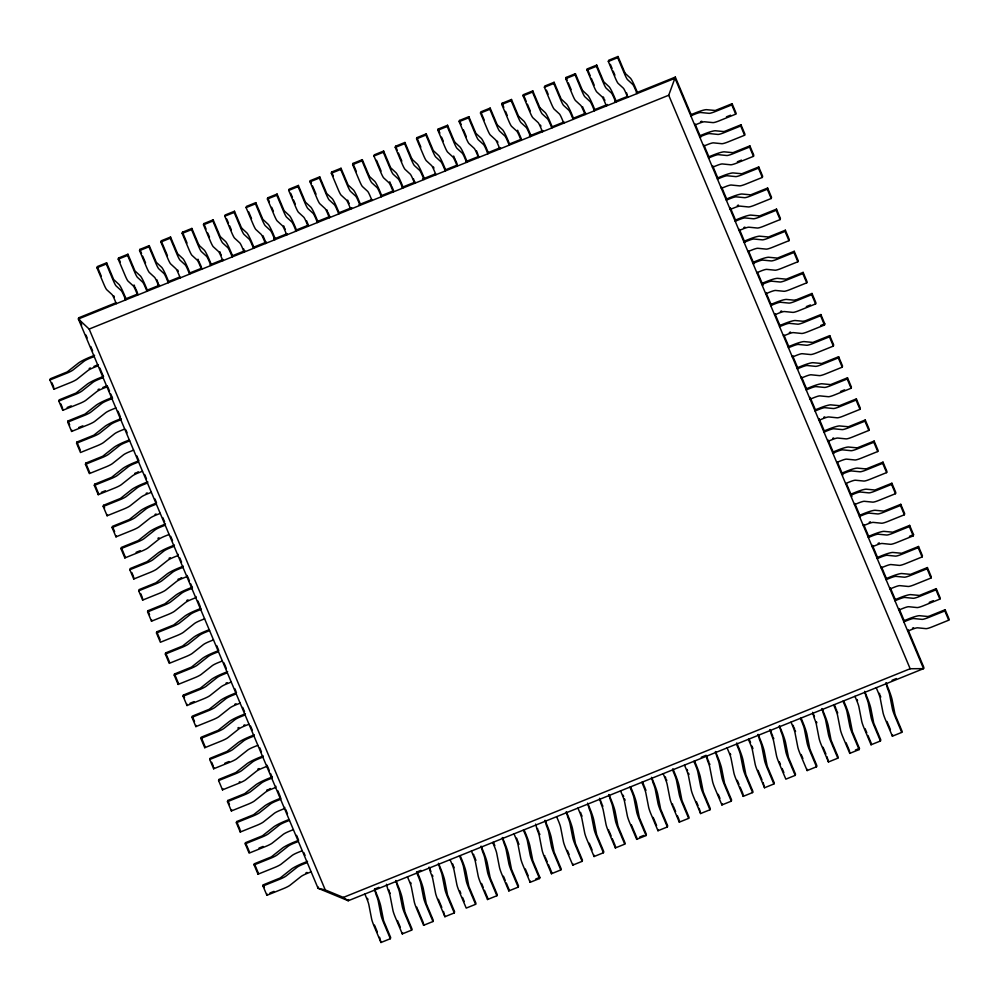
<?xml version="1.0" encoding="UTF-8"?>
<svg xmlns="http://www.w3.org/2000/svg" width="999" height="999" viewBox="0 0 999 999"><rect width="100%" height="100%" fill="white"/><g stroke="black" fill="none" stroke-linecap="round" stroke-linejoin="round"><path stroke-width="1.5" d="M49.95 379.982L50.25 378.808L67.183 371.94L78.659 362.874A13.611 1.911 -22.8 0 1 88.961 357.567L94.493 355.332L94.193 356.506L89.922 358.229A6.668 0.937 -22.8 0 0 83.978 361.288L73.139 369.892A7.43 1.036 -22.8 0 1 66.508 373.301L49.95 379.982L53.859 389.26L70.417 382.58A7.43 1.036 -22.8 0 0 77.048 379.17L87.887 370.567A6.668 0.937 -22.8 0 1 93.831 367.507L98.089 365.784L98.401 364.61M53.859 389.26L54.158 388.074M116.259 302.647L78.696 317.807L78.384 318.981L318.057 888.261L348.239 900.748L923.551 668.643L923.863 667.469L908.128 630.119M58.829 401.061L59.128 399.887L76.061 393.032L87.525 383.953A13.611 1.911 -22.8 0 1 97.84 378.658L103.372 376.423L103.072 377.597L98.801 379.308A6.668 0.937 -22.8 0 0 92.857 382.367L82.018 390.971A7.43 1.036 -22.8 0 1 75.387 394.38L58.829 401.061L62.737 410.339L79.296 403.658A7.43 1.036 -22.8 0 0 85.914 400.249L96.766 391.645A6.668 0.937 -22.8 0 1 102.71 388.586L106.968 386.875L107.28 385.689M116.321 303.684L114.548 299.463A6.668 0.699 68 0 0 111.95 294.493L106.718 289.698A7.43 0.787 68 0 1 103.834 284.166L96.94 267.782L97.24 266.608L106.618 262.824L113.661 279.508L119.206 284.653A13.611 1.436 68 0 1 123.689 293.256L125.999 298.713L125.699 299.9L123.913 295.679A6.668 0.699 68 0 0 121.329 290.709L116.096 285.914A7.43 0.787 68 0 1 113.212 280.382L106.319 263.998L106.618 262.824M62.737 410.339L63.037 409.165M67.707 422.152L68.007 420.966L84.927 414.11L96.404 405.045A13.611 1.911 -22.8 0 1 106.718 399.737L112.25 397.502L111.938 398.676L107.68 400.399A6.668 0.937 -22.8 0 0 101.736 403.459L90.897 412.063A7.43 1.036 -22.8 0 1 84.266 415.472L67.707 422.152L71.603 431.431L88.162 424.75A7.43 1.036 -22.8 0 0 94.793 421.341L105.644 412.737A6.668 0.937 -22.8 0 1 111.588 409.677L115.847 407.954M71.603 431.431L71.916 430.244M137.625 295.08L135.852 290.859A6.668 0.699 68 0 0 133.267 285.901L128.034 281.106A7.43 0.787 68 0 1 125.15 275.574L118.244 259.191L118.556 258.017L127.934 254.233L134.965 270.916L140.509 276.061A13.611 1.436 68 0 1 145.005 284.665L147.303 290.122L147.003 291.296L145.23 287.075A6.668 0.699 68 0 0 142.632 282.118L137.412 277.322A7.43 0.787 68 0 1 134.528 271.79L127.622 255.407L127.934 254.233M76.573 443.231L76.886 442.058L93.806 435.202L105.282 426.123A13.611 1.911 -22.8 0 1 115.597 420.829L121.129 418.581L120.817 419.767L116.558 421.478A6.668 0.937 -22.8 0 0 110.614 424.538L99.763 433.141A7.43 1.036 -22.8 0 1 93.132 436.551L76.573 443.231L80.482 452.51L97.04 445.829A7.43 1.036 -22.8 0 0 103.671 442.42L114.51 433.816A6.668 0.937 -22.8 0 1 120.467 430.756L124.725 429.046M157.854 282.03L158.928 286.488L157.155 282.267A6.668 0.699 68 0 0 154.57 277.31L149.338 272.502A7.43 0.787 68 0 1 146.453 266.97L139.56 250.587L139.86 249.413L149.238 245.629L156.281 262.312L161.826 267.457A13.611 1.436 68 0 1 166.309 276.061L168.619 281.531L168.307 282.705L166.533 278.484A6.668 0.699 68 0 0 163.948 273.526L158.716 268.731A7.43 0.787 68 0 1 155.832 263.199L148.938 246.803L149.238 245.629M133.604 450.124L129.333 451.848A6.668 0.937 -22.8 0 0 123.389 454.907L112.55 463.511A7.43 1.036 -22.8 0 1 105.919 466.92L89.361 473.601L85.452 464.323L85.764 463.136L102.685 456.281L114.161 447.215A13.611 1.911 -22.8 0 1 124.475 441.908L128.896 440.122M142.482 471.216L138.212 472.927A6.668 0.937 -22.8 0 0 132.268 475.986L121.428 484.59A7.43 1.036 -22.8 0 1 114.798 487.999L98.239 494.68L94.331 485.402L94.63 484.228L111.563 477.372L123.039 468.294A13.611 1.911 -22.8 0 1 133.342 462.999L138.873 460.751M180.245 277.884L178.471 273.676A6.668 0.699 68 0 0 175.874 268.706L170.654 263.911A7.43 0.787 68 0 1 167.757 258.379L160.864 241.995L161.164 240.821L170.542 237.038L177.585 253.721L183.129 258.866A13.611 1.436 68 0 1 187.612 267.47L189.922 272.927L189.623 274.101L187.837 269.892A6.668 0.699 68 0 0 185.252 264.922L180.02 260.127A7.43 0.787 68 0 1 177.135 254.595L170.242 238.212L170.542 237.038M98.239 494.68L98.539 493.506L94.63 484.228M103.209 506.493L103.509 505.307L120.442 498.451L131.905 489.385A13.611 1.911 -22.8 0 1 142.22 484.078L147.752 481.843L147.452 483.017L143.182 484.74A6.668 0.937 -22.8 0 0 137.238 487.799L126.398 496.403A7.43 1.036 -22.8 0 1 119.768 499.812L103.209 506.493L107.118 515.759L123.676 509.09A7.43 1.036 -22.8 0 0 130.307 505.681L141.146 497.077A6.668 0.937 -22.8 0 1 147.09 494.018L151.349 492.295M107.118 515.759L107.417 514.585M201.848 268.119L201.548 269.293L199.775 265.072A6.668 0.699 68 0 0 197.19 260.115L191.958 255.319A7.43 0.787 68 0 1 189.073 249.787L182.168 233.404L182.48 232.218L191.858 228.434L198.913 245.142M160.227 513.374L155.969 515.097A6.668 0.937 -22.8 0 0 150.025 518.156L139.173 526.76A7.43 1.036 -22.8 0 1 132.542 530.169L115.996 536.85L112.088 527.572L112.388 526.398L129.308 519.542L140.784 510.464A13.611 1.911 -22.8 0 1 151.099 505.169L156.631 502.922M198.938 245.18L204.433 250.274A13.611 1.436 68 0 1 208.928 258.878L211.226 264.335L210.926 265.509L209.153 261.288A6.668 0.699 68 0 0 206.556 256.331L201.336 251.536A7.43 0.787 68 0 1 198.451 246.004L191.546 229.62L191.858 228.434M115.996 536.85L116.296 535.676M210.152 264.76L223.152 259.515L222.852 260.689L221.079 256.481A6.668 0.699 68 0 0 218.494 251.511L213.262 246.716A7.43 0.787 68 0 1 210.377 241.184L203.484 224.8L203.784 223.626L213.162 219.842L220.217 236.551M169.106 534.465L164.847 536.188A6.668 0.937 -22.8 0 0 158.891 539.235L148.052 547.852A7.43 1.036 -22.8 0 1 141.421 551.248L124.863 557.929L120.966 548.651L121.266 547.477L138.187 540.621L149.663 531.555A13.611 1.911 -22.8 0 1 159.977 526.248L165.509 524.013M124.863 557.929L125.175 556.755L121.828 548.801M220.28 236.626L225.749 241.671A13.611 1.436 68 0 1 230.232 250.274L232.542 255.732L232.23 256.918L230.457 252.697A6.668 0.699 68 0 0 227.872 247.727L222.64 242.932A7.43 0.787 68 0 1 219.755 237.4L212.862 221.016L213.162 219.842M129.833 569.742L130.145 568.568L147.065 561.7L158.541 552.634A13.611 1.911 -22.8 0 1 168.856 547.34L174.375 545.092L174.076 546.266L169.818 547.989A6.668 0.937 -22.8 0 0 163.873 551.048L153.022 559.652A7.43 1.036 -22.8 0 1 146.391 563.061L129.833 569.742L133.741 579.02L150.3 572.34A7.43 1.036 -22.8 0 0 156.93 568.931L167.77 560.327A6.668 0.937 -22.8 0 1 173.726 557.267L177.984 555.544L178.284 554.37M244.168 252.098L242.395 247.877A6.668 0.699 68 0 0 239.797 242.919L234.578 238.124A7.43 0.787 68 0 1 231.693 232.592L224.787 216.209L225.1 215.022L234.465 211.251L241.521 227.947M133.741 579.02L134.053 577.847M241.546 227.984L247.053 233.079A13.611 1.436 68 0 1 251.536 241.683L253.846 247.14L253.546 248.314L251.76 244.093A6.668 0.699 68 0 0 249.176 239.136L243.943 234.34A7.43 0.787 68 0 1 241.059 228.808L234.166 212.425L234.465 211.251M138.711 590.821L139.023 589.647L155.944 582.792L167.42 573.726A13.611 1.911 -22.8 0 1 177.722 568.419L183.254 566.183L182.954 567.357L178.696 569.08A6.668 0.937 -22.8 0 0 172.74 572.127L161.9 580.744A7.43 1.036 -22.8 0 1 155.27 584.14L138.711 590.821L142.62 600.099L159.178 593.418A7.43 1.036 -22.8 0 0 165.809 590.009L176.648 581.406A6.668 0.937 -22.8 0 1 182.592 578.359L186.863 576.635L187.163 575.461M142.62 600.099L142.919 598.925M265.784 242.32L265.472 243.506L263.699 239.285A6.668 0.699 68 0 0 261.114 234.315L255.881 229.52A7.43 0.787 68 0 1 252.997 223.988L246.104 207.605L246.403 206.431L255.781 202.647L262.824 219.33L268.356 224.475A13.611 1.436 68 0 1 272.852 233.079L275.15 238.536L274.85 239.723L273.077 235.502A6.668 0.699 68 0 0 270.479 230.544L265.259 225.737A7.43 0.787 68 0 1 262.375 220.205L255.469 203.821L255.781 202.647M147.59 611.912L147.889 610.739L164.823 603.871L176.299 594.805A13.611 1.911 -22.8 0 1 186.601 589.51L192.133 587.262L191.833 588.436L187.562 590.159A6.668 0.937 -22.8 0 0 181.618 593.219L170.779 601.823A7.43 1.036 -22.8 0 1 164.148 605.232L147.59 611.912L151.498 621.191L168.057 614.51A7.43 1.036 -22.8 0 0 174.688 611.101L185.527 602.497A6.668 0.937 -22.8 0 1 191.471 599.437L195.742 597.714L196.041 596.54M151.498 621.191L151.798 620.017M287.088 233.729L286.775 234.902L285.002 230.682A6.668 0.699 68 0 0 282.417 225.724L277.185 220.929A7.43 0.787 68 0 1 274.3 215.397L267.407 199.013L267.707 197.839L277.085 194.056L284.128 210.739L289.673 215.884A13.611 1.436 68 0 1 294.156 224.488L296.466 229.945L296.154 231.119L294.38 226.91A6.668 0.699 68 0 0 291.795 221.94L286.563 217.145A7.43 0.787 68 0 1 283.679 211.613L276.785 195.23L277.085 194.056M156.468 632.991L156.768 631.818L173.701 624.962L185.165 615.884A13.611 1.911 -22.8 0 1 195.479 610.589L201.011 608.354L200.712 609.527L196.441 611.251A6.668 0.937 -22.8 0 0 190.497 614.298L179.658 622.901A7.43 1.036 -22.8 0 1 173.027 626.311L156.468 632.991L160.377 642.27L176.935 635.589A7.43 1.036 -22.8 0 0 183.566 632.18L194.405 623.576A6.668 0.937 -22.8 0 1 200.349 620.516L204.608 618.806M213.486 639.884L209.228 641.608A6.668 0.937 -22.8 0 0 203.284 644.667L192.432 653.271A7.43 1.036 -22.8 0 1 185.802 656.68L169.243 663.361L165.347 654.083L165.647 652.909L182.567 646.041L194.043 636.975A13.611 1.911 -22.8 0 1 204.358 631.668L208.779 629.882M308.092 226.311L306.318 222.09A6.668 0.699 68 0 0 303.721 217.133L298.501 212.337A7.43 0.787 68 0 1 295.617 206.805L288.711 190.409L289.023 189.236L298.389 185.452L305.432 202.135L310.976 207.293A13.611 1.436 68 0 1 315.459 215.884L317.769 221.353L317.47 222.527L315.684 218.306A6.668 0.699 68 0 0 313.099 213.349L307.867 208.554A7.43 0.787 68 0 1 304.982 203.022L298.089 186.638L298.389 185.452M222.365 660.976L218.107 662.687A6.668 0.937 -22.8 0 0 212.15 665.746L201.311 674.35A7.43 1.036 -22.8 0 1 194.68 677.759L178.122 684.44L174.226 675.162L174.525 673.988L191.446 667.132L202.922 658.054A13.611 1.911 -22.8 0 1 213.237 652.759L218.769 650.524M178.122 684.44L178.434 683.266L174.525 673.988M329.707 216.533L329.395 217.707L327.622 213.499A6.668 0.699 68 0 0 325.037 208.529L319.805 203.734A7.43 0.787 68 0 1 316.92 198.202L310.027 181.818L310.327 180.644L319.705 176.86L326.748 193.544L332.28 198.689A13.611 1.436 68 0 1 336.775 207.293L339.073 212.75L338.773 213.923L337 209.715A6.668 0.699 68 0 0 334.415 204.745L329.183 199.95A7.43 0.787 68 0 1 326.298 194.418L319.393 178.034L319.705 176.86M231.244 682.055L226.985 683.778A6.668 0.937 -22.8 0 0 221.029 686.837L210.19 695.441A7.43 1.036 -22.8 0 1 203.559 698.85L187 705.531L183.092 696.253L183.404 695.067L200.324 688.211L211.8 679.145A13.611 1.911 -22.8 0 1 222.115 673.838L227.635 671.603M187 705.531L187.3 704.345M351.011 207.942L350.711 209.116L348.926 204.895A6.668 0.699 68 0 0 346.341 199.937L341.109 195.142A7.43 0.787 68 0 1 338.224 189.61L331.331 173.227L331.631 172.04L341.009 168.269L348.052 184.94L353.596 190.097A13.611 1.436 68 0 1 358.079 198.701L360.389 204.158L360.077 205.332L358.304 201.111A6.668 0.699 68 0 0 355.719 196.154L350.487 191.358A7.43 0.787 68 0 1 347.602 185.826L340.709 169.443L341.009 168.269M240.122 703.146L235.851 704.857A6.668 0.937 -22.8 0 0 229.907 707.916L219.068 716.52A7.43 1.036 -22.8 0 1 212.437 719.929L195.879 726.61L191.97 717.332L192.283 716.158L209.203 709.302L220.679 700.224A13.611 1.911 -22.8 0 1 230.981 694.929L236.513 692.682M195.879 726.61L196.179 725.436M200.849 738.423L201.149 737.237L218.082 730.381L229.558 721.315A13.611 1.911 -22.8 0 1 239.86 716.008L245.392 713.773L245.092 714.947L240.821 716.67A6.668 0.937 -22.8 0 0 234.877 719.73L224.038 728.333A7.43 1.036 -22.8 0 1 217.407 731.743L200.849 738.423L204.758 747.702L221.316 741.021A7.43 1.036 -22.8 0 0 227.947 737.612L238.786 729.008A6.668 0.937 -22.8 0 1 244.73 725.948L248.988 724.225M372.015 200.524L370.242 196.303A6.668 0.699 68 0 0 367.644 191.333L362.425 186.538A7.43 0.787 68 0 1 359.54 181.006L352.635 164.623L352.947 163.449L362.312 159.665L369.368 176.373M204.758 747.702L205.057 746.515L201.711 738.561M369.443 176.448L374.9 181.493A13.611 1.436 68 0 1 379.383 190.097L381.693 195.554L381.393 196.741L379.62 192.52A6.668 0.699 68 0 0 377.023 187.562L371.79 182.755A7.43 0.787 68 0 1 368.906 177.223L362.013 160.839L362.312 159.665M209.728 759.502L210.027 758.328L226.96 751.473L238.424 742.394A13.611 1.911 -22.8 0 1 248.739 737.1L254.27 734.852L253.971 736.038L249.7 737.749A6.668 0.937 -22.8 0 0 243.756 740.808L232.917 749.412A7.43 1.036 -22.8 0 1 226.286 752.821L209.728 759.502L213.636 768.78L230.195 762.1A7.43 1.036 -22.8 0 0 236.813 758.691L247.665 750.087A6.668 0.937 -22.8 0 1 253.609 747.027L257.867 745.316M213.636 768.78L213.936 767.607M393.319 191.92L391.546 187.7A6.668 0.699 68 0 0 388.961 182.742L383.728 177.947A7.43 0.787 68 0 1 380.844 172.415L373.951 156.031L374.25 154.857L383.628 151.074L390.671 167.757L396.203 172.902A13.611 1.436 68 0 1 400.699 181.506L402.997 186.963L402.697 188.137L400.924 183.928A6.668 0.699 68 0 0 398.339 178.958L393.107 174.163A7.43 0.787 68 0 1 390.222 168.631L383.316 152.248L383.628 151.074M218.606 780.594L218.906 779.407L235.826 772.552L247.302 763.486A13.611 1.911 -22.8 0 1 257.617 758.179L263.149 755.943L262.837 757.117L258.579 758.84A6.668 0.937 -22.8 0 0 252.635 761.9L241.795 770.504A7.43 1.036 -22.8 0 1 235.165 773.913L218.606 780.594L222.502 789.859L239.061 783.179A7.43 1.036 -22.8 0 0 245.692 779.782L256.543 771.178A6.668 0.937 -22.8 0 1 262.487 768.119L266.745 766.395L267.045 765.222M222.502 789.859L222.814 788.686M413.549 178.871L414.635 183.329L412.849 179.108A6.668 0.699 68 0 0 410.264 174.151L405.032 169.343A7.43 0.787 68 0 1 402.147 163.811L395.254 147.427L395.554 146.254L404.932 142.47L411.988 159.178M227.472 801.673L227.784 800.499L244.705 793.643L256.181 784.565A13.611 1.911 -22.8 0 1 266.496 779.27L272.028 777.022L271.716 778.209L267.457 779.919A6.668 0.937 -22.8 0 0 261.513 782.979L250.662 791.583A7.43 1.036 -22.8 0 1 244.031 794.992L227.472 801.673L231.381 810.951L247.939 804.27A7.43 1.036 -22.8 0 0 254.57 800.861L265.409 792.257A6.668 0.937 -22.8 0 1 271.366 789.198L275.624 787.474L275.924 786.3M231.381 810.951L231.693 809.777M412.063 159.253L417.52 164.298A13.611 1.436 68 0 1 422.003 172.902L424.313 178.371L424.001 179.545L422.227 175.325A6.668 0.699 68 0 0 419.642 170.367L414.41 165.572A7.43 0.787 68 0 1 411.526 160.04L404.632 143.656L404.932 142.47M236.351 822.751L236.663 821.578L253.584 814.722L265.06 805.656A13.611 1.911 -22.8 0 1 275.374 800.349L280.894 798.114L280.594 799.287L276.336 801.011A6.668 0.937 -22.8 0 0 270.379 804.07L259.54 812.674A7.43 1.036 -22.8 0 1 252.909 816.071L236.351 822.751L240.26 832.03L256.818 825.349A7.43 1.036 -22.8 0 0 263.449 821.94L274.288 813.336A6.668 0.937 -22.8 0 1 280.232 810.289L284.503 808.566L284.802 807.392M435.939 174.725L434.165 170.517A6.668 0.699 68 0 0 431.568 165.547L426.348 160.752A7.43 0.787 68 0 1 423.464 155.22L416.558 138.836L416.87 137.662L426.236 133.878L433.279 150.562L438.823 155.707A13.611 1.436 68 0 1 443.306 164.311L445.616 169.768L445.317 170.941L443.544 166.733A6.668 0.699 68 0 0 440.946 161.763L435.714 156.968A7.43 0.787 68 0 1 432.829 151.436L425.936 135.052L426.236 133.878M240.26 832.03L240.559 830.856M293.381 829.645L289.111 831.368A6.668 0.937 -22.8 0 0 283.167 834.427L272.327 843.031A7.43 1.036 -22.8 0 1 265.697 846.44L249.138 853.121L245.23 843.843L245.529 842.669L262.462 835.801L273.938 826.735A13.611 1.911 -22.8 0 1 284.24 821.44L288.674 819.642M457.242 166.134L455.469 161.913A6.668 0.699 68 0 0 452.884 156.955L447.652 152.16A7.43 0.787 68 0 1 444.767 146.628L437.874 130.245L438.174 129.058L447.552 125.275L454.607 141.983M302.247 850.736L297.989 852.447A6.668 0.937 -22.8 0 0 292.045 855.506L281.206 864.11A7.43 1.036 -22.8 0 1 274.575 867.519L258.017 874.2L254.108 864.922L254.408 863.748L271.341 856.892L282.804 847.814A13.611 1.911 -22.8 0 1 293.119 842.519L298.651 840.284M454.67 142.07L460.127 147.115A13.611 1.436 68 0 1 464.622 155.719L466.92 161.176L466.62 162.35L464.847 158.129A6.668 0.699 68 0 0 462.262 153.172L457.03 148.376A7.43 0.787 68 0 1 454.145 142.845L447.24 126.461L447.552 125.275M258.017 874.2L258.316 873.026L254.408 863.748M477.472 153.072L478.558 157.53L476.773 153.322A6.668 0.699 68 0 0 474.188 148.351L468.956 143.556A7.43 0.787 68 0 1 466.071 138.024L459.178 121.641L459.478 120.467L468.856 116.683L475.899 133.367L481.443 138.511A13.611 1.436 68 0 1 485.926 147.115L488.236 152.572L487.924 153.759L486.151 149.538A6.668 0.699 68 0 0 483.566 144.568L478.334 139.773A7.43 0.787 68 0 1 475.449 134.241L468.556 117.857L468.856 116.683M311.126 871.815L306.868 873.538A6.668 0.937 -22.8 0 0 300.924 876.598L290.072 885.201A7.43 1.036 -22.8 0 1 283.441 888.611L266.895 895.291L262.987 886.013L263.286 884.839L280.207 877.971L291.683 868.905A13.611 1.911 -22.8 0 1 301.998 863.598L307.53 861.363M266.895 895.291L267.195 894.105M499.862 148.938L498.089 144.718A6.668 0.699 68 0 0 495.504 139.76L490.272 134.965A7.43 0.787 68 0 1 487.387 129.433L480.482 113.049L480.794 111.876L490.159 108.092L497.215 124.788M497.29 124.875L502.747 129.92A13.611 1.436 68 0 1 507.242 138.524L509.54 143.981L509.24 145.155L507.467 140.934A6.668 0.699 68 0 0 504.87 135.976L499.65 131.181A7.43 0.787 68 0 1 496.753 125.649L489.86 109.266L490.159 108.092M521.478 139.161L521.166 140.347L519.393 136.126A6.668 0.699 68 0 0 516.808 131.169L511.575 126.361A7.43 0.787 68 0 1 508.691 120.829L501.798 104.445L502.097 103.272L511.476 99.488L518.531 116.196M518.593 116.271L524.063 121.316A13.611 1.436 68 0 1 528.546 129.92L530.844 135.377L530.544 136.563L528.771 132.343A6.668 0.699 68 0 0 526.186 127.385L520.954 122.577A7.43 0.787 68 0 1 518.069 117.045L511.163 100.662L511.476 99.488M318.356 887.087L318.057 888.261L325.262 889.922L343.369 897.414L348.239 900.748L348.539 899.575M542.782 130.569L542.482 131.743L540.696 127.535A6.668 0.699 68 0 0 538.111 122.565L532.879 117.77A7.43 0.787 68 0 1 529.994 112.238L523.101 95.854L523.401 94.68L532.779 90.897L539.835 107.605M539.91 107.68L545.367 112.725A13.611 1.436 68 0 1 549.85 121.329L552.16 126.786L551.848 127.959L550.074 123.751A6.668 0.699 68 0 0 547.489 118.781L542.257 113.986A7.43 0.787 68 0 1 539.373 108.454L532.479 92.07L532.779 90.897M563.786 123.152L562.012 118.931A6.668 0.699 68 0 0 559.428 113.973L554.195 109.178A7.43 0.787 68 0 1 551.311 103.646L544.405 87.263L544.717 86.076L554.095 82.293L561.126 98.976L566.67 104.133A13.611 1.436 68 0 1 571.166 112.737L573.463 118.194L573.164 119.368L571.391 115.147A6.668 0.699 68 0 0 568.793 110.19L563.573 105.395A7.43 0.787 68 0 1 560.689 99.863L553.783 83.479L554.095 82.293M585.402 113.374L585.089 114.548L583.316 110.34A6.668 0.699 68 0 0 580.731 105.37L575.499 100.574A7.43 0.787 68 0 1 572.614 95.042L565.721 78.659L566.021 77.485L575.399 73.701L582.454 90.41M582.479 90.434L587.986 95.529A13.611 1.436 68 0 1 592.469 104.133L594.78 109.59L594.467 110.764L592.694 106.556A6.668 0.699 68 0 0 590.109 101.586L584.877 96.791A7.43 0.787 68 0 1 581.992 91.259L575.099 74.875L575.399 73.701M606.705 104.783L606.405 105.956L604.632 101.736A6.668 0.699 68 0 0 602.035 96.778L596.803 91.983A7.43 0.787 68 0 1 593.918 86.451L587.025 70.067L587.325 68.881L596.703 65.11L603.746 81.781L609.29 86.938A13.611 1.436 68 0 1 613.773 95.542L616.083 100.999L615.771 102.173L613.998 97.952A6.668 0.699 68 0 0 611.413 92.994L606.181 88.199A7.43 0.787 68 0 1 603.296 82.667L596.403 66.284L596.703 65.11M386.463 884.277L387.937 889.672A6.668 0.699 68 0 1 390.147 896.103L392.932 910.339A7.43 0.787 68 0 0 395.392 917.507L402.297 933.89L411.675 930.119L411.975 928.933L404.932 912.137L401.973 897.114A13.611 1.436 68 0 0 398.139 885.976L395.841 880.494L397.315 885.888A6.668 0.699 68 0 1 399.525 892.319L402.31 906.555A7.43 0.787 68 0 0 404.77 913.735L411.675 930.119M626.635 92.895L627.709 97.365L625.936 93.144A6.668 0.699 68 0 0 623.351 88.174L618.119 83.379A7.43 0.787 68 0 1 615.234 77.847L608.329 61.463L608.641 60.29L618.019 56.506L625.074 73.214M390.359 938.71L383.466 922.327A7.43 0.787 68 0 1 381.006 915.159L378.221 900.911A6.668 0.699 68 0 0 376.011 894.48L374.538 889.085L376.835 894.567A13.611 1.436 68 0 1 380.669 905.718L383.641 920.791L390.671 937.537L390.359 938.71L380.981 942.494L379.583 937.262M625.087 73.252L630.594 78.334A13.611 1.436 68 0 1 635.089 86.938L637.387 92.395L637.087 93.581L635.314 89.361A6.668 0.699 68 0 0 632.717 84.403L627.497 79.595A7.43 0.787 68 0 1 624.612 74.063L617.707 57.68L618.019 56.506M402.297 933.89L402.597 932.716M429.083 867.082L430.557 872.477A6.668 0.699 68 0 1 432.767 878.908L435.552 893.143A7.43 0.787 68 0 0 438.012 900.324L444.905 916.707L454.283 912.924L454.595 911.737L447.54 894.942L444.592 879.932A13.611 1.436 68 0 0 440.759 868.78L438.461 863.298L439.935 868.693A6.668 0.699 68 0 1 442.145 875.124L444.93 889.372A7.43 0.787 68 0 0 447.39 896.54L454.283 912.924M417.157 871.89L419.455 877.372A13.611 1.436 68 0 1 423.276 888.523L426.261 903.608L433.279 920.341L432.979 921.515L423.601 925.299L423.901 924.125M444.905 916.707L443.506 911.475M636.313 92.832L675.324 77.098L668.718 95.242L910.164 668.743L923.551 668.643L675.012 78.272L78.384 318.981L89.148 329.071L325.262 889.922M481.081 846.103L482.542 851.498A6.668 0.699 68 0 1 484.752 857.929L487.537 872.177A7.43 0.787 68 0 0 490.01 879.345L496.903 895.728L487.524 899.512L480.631 883.128A7.43 0.787 68 0 1 478.171 875.961L475.387 861.712A6.668 0.699 68 0 0 473.176 855.281L471.403 851.061M450.087 859.664L451.86 863.873A6.668 0.699 68 0 1 454.07 870.304L456.855 884.552A7.43 0.787 68 0 0 459.315 891.72L466.221 908.103L475.599 904.32L475.899 903.146L468.856 886.375L465.896 871.328A13.611 1.436 68 0 0 462.062 860.176L460.227 855.793M487.524 899.512L487.837 898.338L484.415 890.221M695.029 123.901L694.717 125.087L698.975 123.364A6.668 0.937 -22.8 0 1 704.545 121.778L712.949 122.615A7.43 1.036 -22.8 0 0 719.155 120.842L735.714 114.161L736.013 112.987L732.105 103.709L715.259 110.489L706.293 109.653A13.611 1.911 -22.8 0 0 696.64 112.412L691.121 114.623L690.809 115.809L695.079 114.086A6.668 0.937 -22.8 0 1 700.649 112.5L709.04 113.337A7.43 1.036 -22.8 0 0 715.247 111.563L731.805 104.895L732.105 103.709M496.903 895.728L497.202 894.555L490.172 877.784L487.2 862.736A13.611 1.436 68 0 0 483.379 851.585L481.543 847.202M518.206 887.124L511.313 870.741A7.43 0.787 68 0 1 508.853 863.573L506.068 849.337A6.668 0.699 68 0 0 503.858 842.906L502.385 837.512L504.682 842.981A13.611 1.436 68 0 1 508.516 854.133L511.488 869.217L518.518 885.951L518.206 887.124L508.841 890.908L509.14 889.734L506.293 882.979M703.895 144.992L703.596 146.166L707.854 144.443A6.668 0.937 -22.8 0 1 713.423 142.857L721.827 143.706A7.43 1.036 -22.8 0 0 728.034 141.933L744.592 135.252L744.892 134.078L740.983 124.8L724.113 131.581M535.626 824.1L537.1 829.495A6.668 0.699 68 0 1 539.31 835.926L542.095 850.161A7.43 0.787 68 0 0 544.555 857.342L551.448 873.725L560.826 869.942L561.126 868.755L554.095 851.985L551.123 836.95A13.611 1.436 68 0 0 547.302 825.798L545.004 820.316L546.465 825.711A6.668 0.699 68 0 1 548.676 832.142L551.46 846.378A7.43 0.787 68 0 0 553.933 853.558L560.826 869.942M712.774 166.071L712.474 167.258L716.733 165.534A6.668 0.937 -22.8 0 1 722.302 163.948L730.706 164.785A7.43 1.036 -22.8 0 0 736.912 163.012L753.471 156.331L753.77 155.157L749.862 145.879L733.016 152.66M524.15 830.007L525.998 834.39A13.611 1.436 68 0 1 529.82 845.541L532.804 860.663L539.822 877.359L539.522 878.533L530.144 882.317L530.444 881.143M721.653 187.163L721.353 188.336L725.611 186.613A6.668 0.937 -22.8 0 1 731.181 185.027L739.572 185.876A7.43 1.036 -22.8 0 0 745.778 184.103L762.337 177.422L762.649 176.249L758.74 166.97L741.832 173.751L732.929 172.914A13.611 1.911 -22.8 0 0 723.276 175.662L717.744 177.884L717.444 179.058L721.703 177.335A6.668 0.937 -22.8 0 1 727.272 175.749L735.676 176.598A7.43 1.036 -22.8 0 0 741.882 174.825L758.441 168.144L758.74 166.97M744.592 135.252L740.684 125.974L740.983 124.8M551.448 873.725L551.76 872.539L548.339 864.435M730.531 208.242L730.219 209.415L734.49 207.705A6.668 0.937 -22.8 0 1 740.059 206.119L748.451 206.955A7.43 1.036 -22.8 0 0 754.657 205.182L771.216 198.501L771.528 197.327L767.619 188.049L750.711 194.842L741.795 193.993A13.611 1.911 -22.8 0 0 732.142 196.753L726.623 198.963L726.323 200.15L730.581 198.426A6.668 0.937 -22.8 0 1 736.151 196.84L744.542 197.677A7.43 1.036 -22.8 0 0 750.749 195.904L767.307 189.223L767.619 188.049M753.471 156.331L749.562 147.053L749.862 145.879M587.612 803.121L589.085 808.516A6.668 0.699 68 0 1 591.296 814.947L594.08 829.195A7.43 0.787 68 0 0 596.54 836.363L603.446 852.746L594.068 856.53L587.175 840.147A7.43 0.787 68 0 1 584.702 832.979L581.918 818.73A6.668 0.699 68 0 0 579.707 812.299L577.934 808.079M582.13 861.338L575.237 844.954A7.43 0.787 68 0 1 572.777 837.786L569.992 823.538A6.668 0.699 68 0 0 567.782 817.107L566.308 811.712L568.606 817.194A13.611 1.436 68 0 1 572.439 828.346L575.424 843.468L582.442 860.164L582.13 861.338L572.764 865.122L573.064 863.948M594.068 856.53L594.368 855.344M603.446 852.746L603.746 851.573L596.703 834.789L593.743 819.754A13.611 1.436 68 0 0 589.922 808.603L588.074 804.22M776.186 210.314L776.498 209.141L759.615 215.921L750.674 215.085A13.611 1.911 -22.8 0 0 741.021 217.832L735.501 220.055L735.202 221.229L739.46 219.505A6.668 0.937 -22.8 0 1 745.029 217.919L753.421 218.769A7.43 1.036 -22.8 0 0 759.627 216.995L776.186 210.314L780.094 219.593L763.536 226.273A7.43 1.036 -22.8 0 1 757.329 228.034L748.925 227.198A6.668 0.937 -22.8 0 0 743.368 228.783L739.098 230.507L739.41 229.333L744.854 242.282M624.75 844.143L617.857 827.759A7.43 0.787 68 0 1 615.396 820.591L612.599 806.355A6.668 0.699 68 0 0 610.401 799.924L608.928 794.53L611.226 799.999A13.611 1.436 68 0 1 615.059 811.151L618.031 826.235L625.049 842.969L624.75 844.143L615.372 847.926L615.684 846.752M780.094 219.593L780.394 218.406L776.498 209.141M785.064 231.393L785.364 230.22L768.493 237L759.552 236.164A13.611 1.911 -22.8 0 0 749.899 238.911L744.38 241.134L744.068 242.307L748.338 240.597A6.668 0.937 -22.8 0 1 753.895 239.011L762.299 239.847A7.43 1.036 -22.8 0 0 768.506 238.074L785.064 231.393L788.973 240.672L772.414 247.352A7.43 1.036 -22.8 0 1 766.208 249.126L757.804 248.289A6.668 0.937 -22.8 0 0 752.235 249.875L747.976 251.586M788.973 240.672L789.272 239.498L785.364 230.22M630.694 787.025L632.529 791.408A13.611 1.436 68 0 1 636.363 802.559L639.323 817.607L646.365 834.377L646.053 835.551L636.688 839.335L636.987 838.161L631.293 824.637M774.912 313.674L774.612 314.847L778.87 313.124A6.668 0.937 -22.8 0 1 784.44 311.538L792.831 312.375A7.43 1.036 -22.8 0 0 799.038 310.614L815.596 303.933L815.908 302.747L812 293.469L795.154 300.249M793.943 252.485L794.242 251.298L777.372 258.092L768.431 257.243A13.611 1.911 -22.8 0 0 758.778 260.002L753.258 262.225L752.946 263.399L757.205 261.676A6.668 0.937 -22.8 0 1 762.774 260.09L771.178 260.926A7.43 1.036 -22.8 0 0 777.384 259.166L793.943 252.485L797.851 261.763L781.293 268.444A7.43 1.036 -22.8 0 1 775.087 270.205L766.683 269.368A6.668 0.937 -22.8 0 0 761.113 270.954L756.855 272.677M797.851 261.763L798.151 260.577L794.242 251.298M783.79 334.752L783.478 335.926L787.749 334.215A6.668 0.937 -22.8 0 1 793.318 332.617L801.71 333.466A7.43 1.036 -22.8 0 0 807.916 331.693L824.475 325.012L824.774 323.838L820.878 314.56L803.995 321.341M667.369 826.96L660.464 810.576A7.43 0.787 68 0 1 658.004 803.396L655.219 789.16A6.668 0.699 68 0 0 653.009 782.729L651.535 777.334L653.846 782.816A13.611 1.436 68 0 1 657.667 793.955L660.639 809.04L667.669 825.773L667.369 826.96L657.991 830.731L658.291 829.557M802.821 273.564L803.121 272.39L786.238 279.171L777.309 278.334A13.611 1.911 -22.8 0 0 767.657 281.081L762.125 283.304L761.825 284.478L766.083 282.767A6.668 0.937 -22.8 0 1 771.653 281.181L780.057 282.018A7.43 1.036 -22.8 0 0 786.263 280.244L802.821 273.564L806.717 282.842L790.159 289.523A7.43 1.036 -22.8 0 1 783.965 291.296L775.561 290.447A6.668 0.937 -22.8 0 0 769.992 292.045L765.734 293.756M806.717 282.842L807.03 281.668L803.121 272.39M792.669 355.831L792.357 357.018L796.615 355.294A6.668 0.937 -22.8 0 1 802.185 353.708L810.589 354.545A7.43 1.036 -22.8 0 0 816.795 352.772L833.353 346.091L833.653 344.917L829.757 335.639L812.849 342.432L803.933 341.583A13.611 1.911 -22.8 0 0 794.28 344.343L788.76 346.566L788.448 347.739L792.719 346.016A6.668 0.937 -22.8 0 1 798.288 344.43L806.68 345.267A7.43 1.036 -22.8 0 0 812.886 343.506L829.445 336.825L829.757 335.639M815.596 303.933L811.7 294.655L812 293.469M672.851 768.731L675.149 774.213A13.611 1.436 68 0 1 678.983 785.364L681.955 800.449L688.973 817.182L688.673 818.356L679.295 822.14L679.607 820.966M801.535 376.923L801.235 378.097L805.494 376.373A6.668 0.937 -22.8 0 1 811.063 374.787L819.467 375.636A7.43 1.036 -22.8 0 0 825.674 373.863L842.232 367.182L842.532 366.009L838.623 356.73L821.752 363.511L812.811 362.674A13.611 1.911 -22.8 0 0 803.159 365.422L797.639 367.644L797.327 368.818L801.598 367.108A6.668 0.937 -22.8 0 1 807.155 365.509L815.559 366.358A7.43 1.036 -22.8 0 0 821.765 364.585L838.323 357.904L838.623 356.73M824.475 325.012L820.566 315.734L820.878 314.56M694.617 761.238L696.453 765.621A13.611 1.436 68 0 1 700.287 776.772L703.259 791.845L710.289 808.591L709.977 809.764L700.611 813.548L699.2 808.316M810.414 398.002L810.114 399.188L814.372 397.465A6.668 0.937 -22.8 0 1 819.942 395.879L828.346 396.715A7.43 1.036 -22.8 0 0 834.552 394.942L851.111 388.261L851.41 387.088L847.502 377.809L830.631 384.603L821.69 383.753A13.611 1.911 -22.8 0 0 812.037 386.513L806.505 388.723L806.205 389.91L810.464 388.186A6.668 0.937 -22.8 0 1 816.033 386.601L824.437 387.437A7.43 1.036 -22.8 0 0 830.644 385.664L847.202 378.983L847.502 377.809M819.292 419.093L818.993 420.267L823.251 418.544A6.668 0.937 -22.8 0 1 828.82 416.958L837.212 417.807A7.43 1.036 -22.8 0 0 843.418 416.034L859.977 409.353L860.289 408.179L856.38 398.901L839.497 405.681L830.569 404.845A13.611 1.911 -22.8 0 0 820.916 407.592L815.384 409.815L815.084 410.989L819.342 409.265A6.668 0.937 -22.8 0 1 824.912 407.679L833.316 408.529A7.43 1.036 -22.8 0 0 839.522 406.755L856.081 400.075L856.38 398.901M731.293 801.161L724.387 784.777A7.43 0.787 68 0 1 721.927 777.609L719.143 763.373A6.668 0.699 68 0 0 716.932 756.93L715.459 751.548L717.769 757.017A13.611 1.436 68 0 1 721.59 768.169L724.562 783.253L731.593 799.987L731.293 801.161L721.915 804.944L722.215 803.77M828.171 440.172L827.871 441.358L832.13 439.635A6.668 0.937 -22.8 0 1 837.699 438.049L846.091 438.886A7.43 1.036 -22.8 0 0 852.297 437.112L868.855 430.432L869.167 429.258L865.259 419.98L848.413 426.76L839.435 425.924A13.611 1.911 -22.8 0 0 829.794 428.683L824.262 430.894L823.963 432.08L828.221 430.357A6.668 0.937 -22.8 0 1 833.79 428.771L842.194 429.607A7.43 1.036 -22.8 0 0 848.388 427.834L864.947 421.153L865.259 419.98M736.775 742.944L739.073 748.426A13.611 1.436 68 0 1 742.906 759.577L745.878 774.65L752.896 791.395L752.597 792.569L743.219 796.353L743.531 795.179M773.9 783.978L767.007 767.582A7.43 0.787 68 0 1 764.547 760.414L761.762 746.178A6.668 0.699 68 0 0 759.552 739.747L758.079 734.352L760.376 739.834A13.611 1.436 68 0 1 764.21 750.973L767.182 766.058L774.213 782.791L773.9 783.978L764.535 787.749L763.124 782.517M854.794 503.434L854.495 504.607L858.753 502.884A6.668 0.937 -22.8 0 1 864.322 501.298L872.726 502.135A7.43 1.036 -22.8 0 0 878.933 500.374L895.491 493.693L895.791 492.507L891.882 483.241L874.974 490.022L866.071 489.173A13.611 1.911 -22.8 0 0 856.418 491.933L850.898 494.155L850.586 495.329L854.844 493.606A6.668 0.937 -22.8 0 1 860.414 492.02L868.818 492.869A7.43 1.036 -22.8 0 0 875.024 491.096L891.583 484.415L891.882 483.241M836.737 462.437L841.008 460.714A6.668 0.937 -22.8 0 1 846.565 459.128L854.969 459.977A7.43 1.036 -22.8 0 0 861.175 458.204L877.734 451.523L873.825 442.245L874.137 441.071L857.254 447.852M877.734 451.523L878.034 450.349L874.137 441.071M795.216 775.374L795.516 774.2L788.486 757.429L785.514 742.382A13.611 1.436 68 0 0 781.693 731.231L779.395 725.749L780.856 731.143A6.668 0.699 68 0 1 783.066 737.574L785.851 751.822A7.43 0.787 68 0 0 788.311 758.99L795.216 775.374L785.838 779.158L778.945 762.774A7.43 0.787 68 0 1 776.485 755.606L773.688 741.358A6.668 0.699 68 0 0 771.49 734.927L770.017 729.532L771.852 733.915M812.624 712.337L814.098 717.732A6.668 0.699 68 0 1 816.308 724.163L819.093 738.411A7.43 0.787 68 0 0 821.553 745.579L828.458 761.962L837.836 758.179L838.136 757.005L831.093 740.234L828.134 725.187A13.611 1.436 68 0 0 824.3 714.035L822.002 708.553L823.476 713.948A6.668 0.699 68 0 1 825.686 720.391L828.471 734.627A7.43 0.787 68 0 0 830.931 741.795L837.836 758.179M863.673 524.512L863.373 525.686L867.631 523.976A6.668 0.937 -22.8 0 1 873.201 522.377L881.605 523.226A7.43 1.036 -22.8 0 0 887.811 521.453L904.37 514.772L904.669 513.598L900.761 504.32L883.853 511.113L874.949 510.264A13.611 1.911 -22.8 0 0 865.296 513.011L859.764 515.234L859.465 516.408L863.723 514.697A6.668 0.937 -22.8 0 1 869.292 513.111L877.696 513.948A7.43 1.036 -22.8 0 0 883.903 512.175L900.461 505.494L900.761 504.32M845.616 483.516L849.874 481.805A6.668 0.937 -22.8 0 1 855.444 480.219L863.848 481.056A7.43 1.036 -22.8 0 0 870.054 479.283L886.613 472.602L882.704 463.324L883.004 462.15L866.158 468.931M801.161 718.256L802.996 722.639A13.611 1.436 68 0 1 806.83 733.79L809.802 748.863L816.832 765.596L816.52 766.782L807.142 770.566L807.454 769.38M886.613 472.602L886.912 471.428L883.004 462.15M872.552 545.604L872.252 546.778L876.51 545.054A6.668 0.937 -22.8 0 1 882.08 543.468L890.471 544.305A7.43 1.036 -22.8 0 0 896.677 542.544L913.236 535.864L913.548 534.677L909.639 525.399L892.756 532.192L883.828 531.343A13.611 1.911 -22.8 0 0 874.175 534.103L868.643 536.326L868.343 537.499L872.602 535.776A6.668 0.937 -22.8 0 1 878.171 534.19L886.575 535.027A7.43 1.036 -22.8 0 0 892.781 533.266L909.34 526.585L909.639 525.399M828.458 761.962L827.047 756.73M881.43 566.683L881.118 567.857L885.389 566.146A6.668 0.937 -22.8 0 1 890.958 564.547L899.35 565.397A7.43 1.036 -22.8 0 0 905.556 563.623L922.114 556.942L922.427 555.769L918.518 546.49L901.635 553.271L892.694 552.435A13.611 1.911 -22.8 0 0 883.041 555.182L877.522 557.405L877.222 558.578L881.48 556.868A6.668 0.937 -22.8 0 1 887.05 555.269L895.441 556.118A7.43 1.036 -22.8 0 0 901.647 554.345L918.206 547.664L918.518 546.49M890.309 587.762L889.997 588.948L894.267 587.225A6.668 0.937 -22.8 0 1 899.824 585.639L908.228 586.475A7.43 1.036 -22.8 0 0 914.435 584.702L930.993 578.034L931.293 576.848L927.397 567.569L910.514 574.363L901.573 573.513A13.611 1.911 -22.8 0 0 891.92 576.273L886.4 578.496L886.101 579.67L890.359 577.946A6.668 0.937 -22.8 0 1 895.928 576.361L904.32 577.197A7.43 1.036 -22.8 0 0 910.526 575.436L927.084 568.756L927.397 567.569M843.768 701.061L845.616 705.444A13.611 1.436 68 0 1 849.437 716.595L852.422 731.705L859.44 748.413L859.14 749.587L849.762 753.371L850.062 752.197M899.175 608.853L898.875 610.027L903.133 608.316A6.668 0.937 -22.8 0 1 908.703 606.718L917.107 607.567A7.43 1.036 -22.8 0 0 923.313 605.794L939.872 599.113L940.171 597.939L936.263 588.661L919.417 595.441L910.451 594.605A13.611 1.911 -22.8 0 0 900.798 597.352L895.279 599.575L894.967 600.749L899.237 599.038A6.668 0.937 -22.8 0 1 904.794 597.439L913.198 598.289A7.43 1.036 -22.8 0 0 919.405 596.515L935.963 589.835L936.263 588.661M880.444 740.983L873.551 724.6A7.43 0.787 68 0 1 871.091 717.432L868.306 703.196A6.668 0.699 68 0 0 866.096 696.765L864.622 691.37L866.92 696.84A13.611 1.436 68 0 1 870.753 707.991L873.713 723.039L880.756 739.809L880.444 740.983L871.066 744.767L871.378 743.593L867.956 735.476M908.054 629.932L907.754 631.118L912.012 629.395A6.668 0.937 -22.8 0 1 917.582 627.809L925.986 628.646A7.43 1.036 -22.8 0 0 932.192 626.873L948.75 620.192L949.05 619.018L945.141 609.74L928.271 616.533M901.76 732.392L894.854 716.008A7.43 0.787 68 0 1 892.394 708.84L889.61 694.592A6.668 0.699 68 0 0 887.399 688.161L885.926 682.767L888.223 688.249A13.611 1.436 68 0 1 892.057 699.4L895.029 714.485L902.06 731.218L901.76 732.392L892.382 736.176L892.681 735.002M948.75 620.192L944.842 610.926L945.141 609.74M239.885 781.73L239.211 782.067M137.25 472.277L138.362 471.815M146.129 493.356L147.24 492.907M155.007 514.448L156.106 513.986M226.011 683.116L227.123 682.667M234.89 704.208L236.001 703.746M243.768 725.286L244.88 724.837M305.906 872.876L307.005 872.427M96.94 267.782L106.319 263.998M118.244 259.191L127.622 255.407M139.56 250.587L148.938 246.803M160.864 241.995L170.242 238.212M182.168 233.404L191.546 229.62M203.484 224.8L212.862 221.016M224.787 216.209L234.166 212.425M246.104 207.605L255.469 203.821M267.407 199.013L276.785 195.23M288.711 190.409L298.089 186.638M310.027 181.818L319.393 178.034M331.331 173.227L340.709 169.443M352.635 164.623L362.013 160.839M373.951 156.031L383.316 152.248M395.254 147.427L404.632 143.656M416.558 138.836L425.936 135.052M437.874 130.245L447.24 126.461M459.178 121.641L468.556 117.857M480.482 113.049L489.86 109.266M501.798 104.445L511.163 100.662M523.101 95.854L532.479 92.07M544.405 87.263L553.783 83.479M565.721 78.659L575.099 74.875M587.025 70.067L596.403 66.284M608.329 61.463L617.707 57.68M124.925 299.151L137.924 293.906M146.591 290.409L159.59 285.165M168.257 281.668L179.82 277.01M189.922 272.927L201.486 268.269M231.818 256.019L244.83 250.774M253.496 247.277L266.496 242.033M273.714 239.123L286.713 233.878M295.379 230.382L308.391 225.137L306.556 220.754M317.058 221.641L330.057 216.396M338.723 212.899L351.723 207.655M358.953 204.733L371.953 199.488M380.619 195.991L393.618 190.747M402.285 187.25L415.284 182.005M422.515 179.096L435.514 173.851M445.629 169.768L457.18 165.11M465.846 161.601L478.846 156.356M487.524 152.859L500.524 147.615M509.19 144.118L520.741 139.46M529.408 135.964L542.42 130.719M552.522 126.636L564.085 121.978M572.752 118.481L585.751 113.237M594.417 109.74L607.417 104.495M614.647 101.573L627.647 96.329M89.148 329.071L668.718 95.242M93.981 366.396L97.29 365.06M726.448 116.846L730.556 115.197M740.684 125.974L724.125 132.655A7.43 1.036 -22.8 0 1 717.919 134.428L709.515 133.579A6.668 0.937 -22.8 0 0 703.945 135.177L699.687 136.888L699.999 135.714L705.519 133.491A13.611 1.911 -22.8 0 1 715.172 130.744L724.038 131.593M102.847 387.475L106.169 386.138M67.133 407.505L71.229 405.856M749.562 147.053L733.004 153.734A7.43 1.036 -22.8 0 1 726.797 155.507L718.393 154.67A6.668 0.937 -22.8 0 0 712.824 156.256L708.566 157.979L708.865 156.793L714.397 154.583A13.611 1.911 -22.8 0 1 724.05 151.823L732.916 152.672M78.746 427.497L82.842 425.836M737.374 161.776L741.47 160.115M129.695 440.846L125.437 442.569A6.668 0.937 -22.8 0 0 119.48 445.629L108.641 454.233A7.43 1.036 -22.8 0 1 102.01 457.642L85.452 464.323M138.574 461.938L134.316 463.648A6.668 0.937 -22.8 0 0 128.359 466.708L117.52 475.312A7.43 1.036 -22.8 0 1 110.889 478.721L94.331 485.402M101.274 492.395L105.37 490.746M156.319 504.108L152.06 505.819A6.668 0.937 -22.8 0 0 146.116 508.878L135.277 517.482A7.43 1.036 -22.8 0 1 128.646 520.891L112.088 527.572M165.197 525.187L160.939 526.91A6.668 0.937 -22.8 0 0 154.995 529.97L144.143 538.573A7.43 1.036 -22.8 0 1 137.525 541.982L120.966 548.651M136.101 552.347L140.197 550.699M811.7 294.655L795.142 301.336A7.43 1.036 -22.8 0 1 788.935 303.097L780.531 302.26A6.668 0.937 -22.8 0 0 774.962 303.846L770.704 305.569L771.003 304.395L776.535 302.173A13.611 1.911 -22.8 0 1 786.188 299.413L795.042 300.274M806.343 306.606L810.439 304.957M820.566 315.734L804.008 322.415A7.43 1.036 -22.8 0 1 797.801 324.188L789.41 323.339A6.668 0.937 -22.8 0 0 783.84 324.937L779.582 326.648L779.882 325.474L785.401 323.251A13.611 1.911 -22.8 0 1 795.054 320.504L803.92 321.353M820.679 325.487L824.774 323.838M209.578 630.606L205.319 632.33A6.668 0.937 -22.8 0 0 199.375 635.389L188.536 643.993A7.43 1.036 -22.8 0 1 181.905 647.402L165.347 654.083M840.484 391.496L844.58 389.847M218.456 651.698L214.198 653.408A6.668 0.937 -22.8 0 0 208.254 656.468L197.402 665.072A7.43 1.036 -22.8 0 1 190.772 668.481L174.226 675.162M227.335 672.777L223.077 674.5A6.668 0.937 -22.8 0 0 217.12 677.559L206.281 686.163A7.43 1.036 -22.8 0 1 199.65 689.572L183.092 696.253M190.035 703.246L194.143 701.598M236.214 693.868L231.955 695.579A6.668 0.937 -22.8 0 0 225.999 698.638L215.16 707.242A7.43 1.036 -22.8 0 1 208.529 710.651L191.97 717.332M873.825 442.245L857.267 448.926A7.43 1.036 -22.8 0 1 851.061 450.699L842.669 449.85A6.668 0.937 -22.8 0 0 837.1 451.436L832.841 453.159L833.141 451.985L838.661 449.762A13.611 1.911 -22.8 0 1 848.313 447.015L857.179 447.864M882.704 463.324L866.145 470.005A7.43 1.036 -22.8 0 1 859.939 471.778L851.548 470.941A6.668 0.937 -22.8 0 0 845.978 472.527L841.707 474.25L842.02 473.064L847.539 470.854A13.611 1.911 -22.8 0 1 857.192 468.094L866.058 468.943M224.862 763.199L228.971 761.538M909.44 536.338L913.548 534.677M289.473 820.366L285.214 822.09A6.668 0.937 -22.8 0 0 279.258 825.149L268.419 833.753A7.43 1.036 -22.8 0 1 261.788 837.162L245.23 843.843M259.003 848.089L263.099 846.428M298.351 841.458L294.081 843.181A6.668 0.937 -22.8 0 0 288.137 846.228L277.297 854.832A7.43 1.036 -22.8 0 1 270.667 858.241L254.108 864.922M929.245 602.347L933.341 600.686M307.217 862.537L302.959 864.26A6.668 0.937 -22.8 0 0 297.015 867.319L286.176 875.923A7.43 1.036 -22.8 0 1 279.545 879.332L262.987 886.013M944.842 610.926L928.283 617.594A7.43 1.036 -22.8 0 1 922.077 619.368L913.673 618.531A6.668 0.937 -22.8 0 0 908.103 620.117L903.845 621.84L904.157 620.654L909.677 618.443A13.611 1.911 -22.8 0 1 919.33 615.684L928.196 616.545M269.93 893.006L274.026 891.358M343.369 897.414L910.164 668.743M374.563 889.073L378.896 887.324M416.483 872.164L420.816 870.416M701.248 757.279L705.581 755.531M892.057 680.294L896.39 678.546M535.801 878.983L539.822 877.359M639.66 837.075L643.681 835.451M855.419 750.024L859.44 748.413M743.83 227.547L744.929 227.11M823.713 417.307L824.812 416.87M832.592 438.386L833.69 437.962M912.474 628.159L913.586 627.722M604.395 99.326L604.87 100.4M540.471 125.112L540.934 126.186M476.548 150.899L477.01 151.985M348.701 202.485L349.163 203.559M284.777 228.272L285.239 229.345M220.854 254.058L221.316 255.145M156.93 279.845L157.392 280.931M731.805 104.895L735.714 114.161M758.441 168.144L762.337 177.422M767.307 189.223L771.216 198.501M829.445 336.825L833.353 346.091M838.323 357.904L842.232 367.182M847.202 378.983L851.111 388.261M856.081 400.075L859.977 409.353M864.947 421.153L868.855 430.432M891.583 484.415L895.491 493.693M900.461 505.494L904.37 514.772M909.34 526.585L913.236 535.864M918.206 547.664L922.114 556.942M927.084 568.756L930.993 578.034M935.963 589.835L939.872 599.113M675.324 77.098L691.645 115.884M695.279 124.5L700.711 137.425M704.345 146.041L709.178 157.542M712.811 166.159L717.644 177.647M721.877 187.7L726.723 199.188M730.344 207.817L735.788 220.742M748.488 250.911L753.933 263.836M757.554 272.452L762.999 285.377M766.021 292.557L771.465 305.494M775.099 314.111L779.932 325.599M784.165 335.652L789.01 347.14M792.632 355.769L798.076 368.693M801.71 377.31L806.543 388.798M810.164 397.415L815.609 410.352M819.242 418.968L824.687 431.893M828.308 440.509L833.753 453.446M837.387 462.062L842.819 474.987M846.453 483.603L851.897 496.528M854.919 503.721L860.364 516.645M863.985 525.262L868.83 536.75M872.452 545.367L877.896 558.304M881.53 566.92L886.363 578.409M890.596 588.461L895.441 599.962M899.063 608.578L904.507 621.503M876.248 687.724L878.021 691.945A6.668 0.699 68 0 1 880.231 698.376L883.016 712.624A7.43 0.787 68 0 0 885.476 719.792L892.382 736.176M610.352 64.348L612.05 68.407M613.186 71.104L614.897 75.162M886.987 721.478L890.409 729.595M854.944 696.328L856.717 700.536A6.668 0.699 68 0 1 858.928 706.98L861.712 721.216A7.43 0.787 68 0 0 864.172 728.383L871.066 744.767M587.325 68.881L590.172 75.649M591.321 78.347L594.155 85.115M865.109 728.721L866.82 732.779M843.006 701.136L844.779 705.356A6.668 0.699 68 0 1 846.99 711.788L849.774 726.036A7.43 0.787 68 0 0 852.234 733.204L859.14 749.587M583.553 109.003L584.939 112.288M834.402 704.844L835.776 708.116M833.628 704.919L835.414 709.14A6.668 0.699 68 0 1 837.612 715.571L840.409 729.819A7.43 0.787 68 0 0 842.869 736.987L849.762 753.371M566.021 77.485L567.157 80.182M568.294 82.892L571.141 89.648M846.078 742.732L849.5 750.836M813.086 713.436L814.472 716.72M546.416 90.135L548.126 94.193M823.064 747.264L825.911 754.033M800.399 718.331L802.172 722.552A6.668 0.699 68 0 1 804.382 728.983L807.167 743.219A7.43 0.787 68 0 0 809.627 750.399L816.52 766.782M791.021 722.115L792.794 726.335A6.668 0.699 68 0 1 795.004 732.766L797.789 747.002A7.43 0.787 68 0 0 800.249 754.183L807.142 770.566M523.401 94.68L526.248 101.436M527.385 104.146L530.232 110.901M801.186 754.507L802.896 758.566M519.63 134.79L521.016 138.074M502.097 103.272L503.808 107.33M505.519 111.389L507.217 115.447M779.307 761.75L780.456 764.46M782.155 768.518L783.865 772.577M749.163 739.223L750.549 742.507M748.401 739.31L750.174 743.531A6.668 0.699 68 0 1 752.384 749.962L755.169 764.198A7.43 0.787 68 0 0 757.629 771.365L764.535 787.749M481.356 113.224L484.203 119.98M758.004 770.354L761.987 779.819M736.463 744.118L738.249 748.338A6.668 0.699 68 0 1 740.446 754.769L743.244 769.018A7.43 0.787 68 0 0 745.704 776.186L752.597 792.569M727.097 747.901L728.87 752.122A6.668 0.699 68 0 1 731.081 758.553L733.865 772.801A7.43 0.787 68 0 0 736.325 779.969L743.219 796.353M459.478 120.467L461.188 124.525M463.461 129.932L466.308 136.688M737.262 780.306L738.973 784.352M740.109 787.062L742.956 793.818M455.706 160.577L457.092 163.861M707.929 759.702L706.093 755.319L707.554 760.714A6.668 0.699 68 0 1 709.765 767.145L712.549 781.393A7.43 0.787 68 0 0 715.022 788.561L721.915 804.944M438.174 129.058L439.885 133.117M441.583 137.175L443.294 141.234M718.231 794.305L719.942 798.363M693.855 761.313L695.629 765.534A6.668 0.699 68 0 1 697.839 771.965L700.624 786.213A7.43 0.787 68 0 0 703.084 793.381L709.977 809.764M684.477 765.097L686.251 769.317A6.668 0.699 68 0 1 688.461 775.748L691.246 789.984A7.43 0.787 68 0 0 693.706 797.165L700.611 813.548M416.87 137.662L420.854 147.128M696.353 801.548L698.064 805.606M672.539 769.917L674.325 774.125A6.668 0.699 68 0 1 676.523 780.556L679.32 794.804A7.43 0.787 68 0 0 681.78 801.972L688.673 818.356M663.174 773.701L664.947 777.909A6.668 0.699 68 0 1 667.157 784.34L669.942 798.588A7.43 0.787 68 0 0 672.402 805.756L679.295 822.14M395.554 146.254L397.265 150.312M398.401 153.022L401.823 161.126M673.338 806.093L675.624 811.5M677.322 815.559L679.033 819.617M391.783 186.363L393.169 189.648M642.632 782.205L644.005 785.489M641.857 782.292L643.631 786.513A6.668 0.699 68 0 1 645.841 792.944L648.626 807.18A7.43 0.787 68 0 0 651.098 814.347L657.991 830.731M376.523 160.265L381.081 171.079M653.171 817.394L656.593 825.499M629.932 787.1L631.705 791.32A6.668 0.699 68 0 1 633.915 797.751L636.7 812A7.43 0.787 68 0 0 639.16 819.168L646.053 835.551M620.554 790.883L622.327 795.104A6.668 0.699 68 0 1 624.537 801.535L627.322 815.783A7.43 0.787 68 0 0 629.782 822.951L636.688 839.335M352.947 163.449L356.356 171.566M600.936 801.585L599.55 798.313L601.023 803.696A6.668 0.699 68 0 1 603.234 810.139L606.018 824.375A7.43 0.787 68 0 0 608.478 831.543L615.372 847.926M331.631 172.04L333.341 176.099M609.415 831.88L611.126 835.938M612.262 838.636L615.109 845.404M327.859 212.163L329.245 215.434M310.327 180.644L311.463 183.341M312.6 186.051L316.021 194.168M589.248 843.181L592.095 849.937M556.63 816.683L558.404 820.891A6.668 0.699 68 0 1 560.614 827.322L563.399 841.57A7.43 0.787 68 0 0 565.859 848.738L572.764 865.122M290.721 193.294L292.432 197.352M293.569 200.05L295.279 204.108M567.37 850.424L569.08 854.482M267.707 197.839L269.418 201.885M271.691 207.305L273.401 211.351M545.491 857.666L547.202 861.725M523.389 830.094L525.162 834.302A6.668 0.699 68 0 1 527.372 840.733L530.157 854.982A7.43 0.787 68 0 0 532.617 862.149L539.522 878.533M265.322 241.234L263.474 236.863A13.611 1.436 68 0 0 262.937 235.664M514.01 833.865L515.784 838.086A6.668 0.699 68 0 1 517.994 844.517L520.779 858.765A7.43 0.787 68 0 0 523.239 865.933L530.144 882.317M248.676 211.838L251.523 218.606M525.324 868.968L528.171 875.736M243.544 248.739L244.468 250.924M493.469 842.382L494.855 845.666M492.707 842.469L494.48 846.69A6.668 0.699 68 0 1 496.69 853.121L499.475 867.357A7.43 0.787 68 0 0 501.935 874.525L508.841 890.908M226.798 219.081L228.509 223.139M229.645 225.849L231.356 229.895M503.446 876.21L505.157 880.269M203.784 223.626L206.069 229.033M207.767 233.092L209.478 237.15M481.568 883.466L483.279 887.512M459.465 855.881L461.238 860.089A6.668 0.699 68 0 1 463.449 866.533L466.233 880.768A7.43 0.787 68 0 0 468.693 887.936L475.599 904.32M200.012 263.736L201.398 267.02M182.48 232.218L187.025 243.032M459.69 890.708L460.826 893.406M462.537 897.464L464.248 901.523M429.545 868.168L430.931 871.453M161.738 242.17L167.432 255.694M438.386 899.3L441.795 907.417M416.845 873.076L418.618 877.284A6.668 0.699 68 0 1 420.829 883.715L423.613 897.964A7.43 0.787 68 0 0 426.086 905.131L432.979 921.515M407.467 876.86L409.253 881.068A6.668 0.699 68 0 1 411.451 887.499L414.248 901.747A7.43 0.787 68 0 0 416.708 908.915L423.601 925.299M139.86 249.413L141.571 253.471M142.707 256.181L145.554 262.937M417.644 909.252L423.339 922.776M136.089 289.523L137.475 292.807M118.556 258.017L120.267 262.063M397.477 920.554L400.324 927.309M364.86 894.043L366.633 898.263A6.668 0.699 68 0 1 368.843 904.694L371.628 918.943A7.43 0.787 68 0 0 374.088 926.11L380.981 942.494M97.815 267.957L101.236 276.074M374.463 925.086L377.31 931.855M78.696 317.807L81.718 324.987M85.951 335.052L87.163 337.924M90.797 346.553L92.607 350.861M99.875 368.119L103.509 376.748M107.742 386.813L109.565 391.121M110.764 393.993L112.587 398.301M118.032 411.251L120.454 416.995M125.899 429.932L127.11 432.804M136.788 455.806L138.611 460.127M144.655 474.5L146.478 478.808M154.945 498.938L156.156 501.81M162.812 517.632L164.635 521.94M170.692 536.313L172.502 540.634M179.758 557.879L181.581 562.187M187.637 576.573L189.448 580.881M190.659 583.753L192.47 588.074M197.914 601.011L200.337 606.755M216.683 645.566L218.494 649.887M223.938 662.824L226.361 668.568M234.84 688.698L236.051 691.57M242.707 707.392L244.518 711.7M250.574 726.073L252.385 730.394M259.653 747.639L261.463 751.96M267.52 766.333L269.33 770.641M270.542 773.513L272.365 777.834M277.809 790.771L280.232 796.515M285.677 809.452L287.487 813.773M296.566 835.339L298.389 839.647M303.833 852.584L305.045 855.456M51.923 382.779L53.596 386.75M60.802 403.858L62.475 407.842M68.007 420.966L69.68 424.95M76.886 442.058L80.232 450.012M85.764 463.136L89.66 472.415M103.509 505.307L104.633 507.967M112.949 527.722L114.623 531.693M131.818 572.539L133.491 576.51M140.697 593.631L142.37 597.602M147.889 610.739L149.563 614.71M156.768 631.818L160.115 639.772M165.647 652.909L169.555 662.175M183.404 695.067L184.515 697.727M192.832 717.482L194.505 721.453M211.701 762.299L213.374 766.283M227.784 800.499L229.458 804.47M236.663 821.578L240.01 829.532M245.529 842.669L249.438 851.947M263.286 884.839L264.398 887.487M857.092 699.525L857.542 700.624M793.169 725.311L793.618 726.423M665.322 776.897L665.771 777.996M672.777 804.744L672.527 804.008M601.398 802.684L601.848 803.783M608.853 830.531L608.603 829.807M537.462 828.471L537.924 829.582M544.93 856.318L544.68 855.594M473.538 854.27L474.001 855.369M417.082 907.904L416.833 907.167M177.922 579.345A13.611 1.911 -22.8 0 1 179.133 578.796M180.369 578.234A13.611 1.911 -22.8 0 1 181.631 577.697M157.892 538.299A13.611 1.911 -22.8 0 1 159.003 537.749M186.801 600.436A13.611 1.911 -22.8 0 1 188.012 599.875M134.753 473.364A13.611 1.911 -22.8 0 1 135.989 472.814M237.787 728.059A13.611 1.911 -22.8 0 1 238.886 727.509M89.161 368.506A13.611 1.911 -22.8 0 1 90.372 367.944M98.027 389.585A13.611 1.911 -22.8 0 1 99.238 389.023M169.043 558.266A13.611 1.911 -22.8 0 1 170.255 557.704M257.804 769.118A13.611 1.911 -22.8 0 1 259.016 768.556M266.683 790.197A13.611 1.911 -22.8 0 1 267.894 789.635M269.131 789.085A13.611 1.911 -22.8 0 1 270.392 788.548M789.31 332.53A13.611 1.911 -22.8 0 1 790.559 332.068M878.071 543.381A13.611 1.911 -22.8 0 1 879.32 542.907M869.205 522.29A13.611 1.911 -22.8 0 1 870.441 521.828M700.549 121.691A13.611 1.911 -22.8 0 1 701.798 121.216M780.431 311.451A13.611 1.911 -22.8 0 1 781.68 310.976M737.299 205.557A13.611 1.911 -22.8 0 1 738.511 205.12M666.283 779.27A13.611 1.436 68 0 1 666.783 780.544M816.408 721.628A13.611 1.436 68 0 1 816.857 722.851M580.544 812.387A13.611 1.436 68 0 1 581.056 813.661M581.555 814.934A13.611 1.436 68 0 1 582.03 816.183M538.436 830.856A13.611 1.436 68 0 1 538.936 832.13M539.41 833.378A13.611 1.436 68 0 1 539.86 834.615M602.36 805.057A13.611 1.436 68 0 1 602.859 806.33M432.392 875.112A13.611 1.436 68 0 1 432.867 876.36M452.697 863.96A13.611 1.436 68 0 1 453.209 865.234M453.696 866.508A13.611 1.436 68 0 1 454.17 867.769M474.513 856.643A13.611 1.436 68 0 1 475.012 857.916M475.487 859.165A13.611 1.436 68 0 1 475.936 860.401M516.62 838.173A13.611 1.436 68 0 1 517.132 839.447M517.632 840.721A13.611 1.436 68 0 1 518.094 841.982M518.543 843.206A13.611 1.436 68 0 1 518.968 844.392M879.37 693.306A13.611 1.436 68 0 1 879.857 694.58M880.331 695.841A13.611 1.436 68 0 1 880.781 697.065M836.238 709.228A13.611 1.436 68 0 1 836.75 710.501M837.249 711.775A13.611 1.436 68 0 1 837.724 713.024M367.457 898.351A13.611 1.436 68 0 1 367.969 899.624M388.773 889.747A13.611 1.436 68 0 1 389.285 891.033M389.772 892.294A13.611 1.436 68 0 1 390.247 893.556M410.589 882.429A13.611 1.436 68 0 1 411.089 883.703M623.151 795.192A13.611 1.436 68 0 1 623.676 796.465M624.637 799A13.611 1.436 68 0 1 625.087 800.224M644.467 786.588A13.611 1.436 68 0 1 644.979 787.874M645.479 789.135A13.611 1.436 68 0 1 645.953 790.396M687.087 769.405A13.611 1.436 68 0 1 687.599 770.679M688.561 773.201A13.611 1.436 68 0 1 689.01 774.437M708.391 760.801A13.611 1.436 68 0 1 708.903 762.075M709.402 763.348A13.611 1.436 68 0 1 709.877 764.61M772.314 735.014A13.611 1.436 68 0 1 772.826 736.288M773.326 737.562A13.611 1.436 68 0 1 773.8 738.823M794.13 727.697A13.611 1.436 68 0 1 794.63 728.97M795.104 730.219A13.611 1.436 68 0 1 795.554 731.455M730.207 753.483A13.611 1.436 68 0 1 730.706 754.757M752.01 746.153A13.611 1.436 68 0 1 752.934 748.638M603.346 96.965A13.611 1.436 68 0 1 603.871 98.114M582.567 106.718A13.611 1.436 68 0 1 583.091 107.917M517.594 130.257A13.611 1.436 68 0 1 518.106 131.344M518.643 132.505A13.611 1.436 68 0 1 519.168 133.704M497.327 141.096A13.611 1.436 68 0 1 497.864 142.308M453.671 156.044A13.611 1.436 68 0 1 454.183 157.143M454.72 158.292A13.611 1.436 68 0 1 455.244 159.49M433.404 166.883A13.611 1.436 68 0 1 433.941 168.094M389.747 181.83A13.611 1.436 68 0 1 390.259 182.929M390.784 184.078A13.611 1.436 68 0 1 391.321 185.29M113.786 295.841A13.611 1.436 68 0 1 114.311 297.04M134.053 284.99A13.611 1.436 68 0 1 134.565 286.089M135.09 287.237A13.611 1.436 68 0 1 135.627 288.449M177.71 270.042A13.611 1.436 68 0 1 178.247 271.253M197.977 259.203A13.611 1.436 68 0 1 198.489 260.289M199.013 261.451A13.611 1.436 68 0 1 199.55 262.65M219.805 251.698A13.611 1.436 68 0 1 220.329 252.859M283.728 225.911A13.611 1.436 68 0 1 284.253 227.06M326.86 209.877A13.611 1.436 68 0 1 327.397 211.076M347.652 200.125A13.611 1.436 68 0 1 348.176 201.274"/></g></svg>
